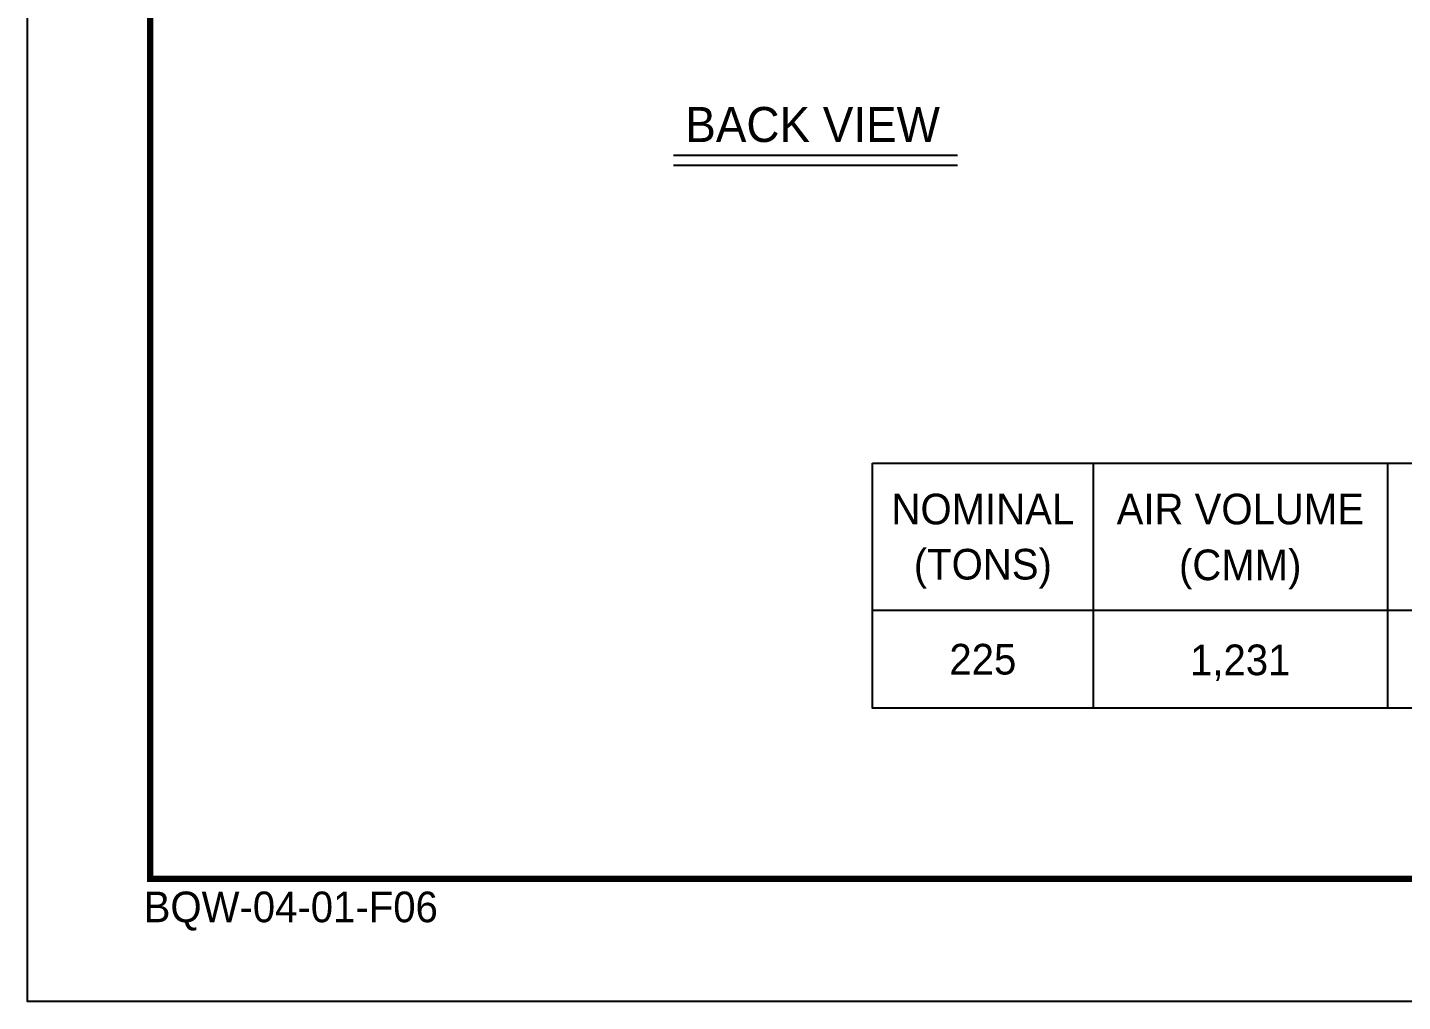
# Model space of a CAD drawing. Header units: millimetres. Extents: x -17070 to 40435, y -291348 to 29674.
# Drawn here: x 11028 to 18879, y 8879 to 14441 of the extents above; entities that cross this region are included whole.
import ezdxf
from ezdxf.enums import TextEntityAlignment as Align

# ---------------------------------------------------------------- set-up
doc = ezdxf.new("R2010")
doc.units = ezdxf.units.MM
for name, color, linetype in [('냉각탑_box', 1, 'Continuous'), ('냉각탑_form', 1, 'Continuous'), ('냉각탑_text', 3, 'Continuous')]:
    doc.layers.add(name, color=color, linetype=linetype)
doc.styles.add('돋움', font='Dotum.ttf')

msp = doc.modelspace()

# ---------------------------------------------------------------- linework, layer by layer
at = {"layer": 'Defpoints'}
msp.add_lwpolyline([(11027.8, 29674.2), (40435, 29674.2), (40435, 8879.1), (11027.8, 8879.1)], close=True, dxfattribs=at)
at = {"layer": '냉각탑_box'}
for p, q in [((14715.4, 13711.8), (16338.7, 13711.8)), ((14715.4, 13653.6), (16338.7, 13653.6)), ((17112.5, 11953.6), (17112.5, 10553.6)), ((18792.5, 11953.6), (18792.5, 10553.6)), ((15852.5, 11113.6), (30902.5, 11113.6))]:
    msp.add_line(p, q, dxfattribs=at)
msp.add_lwpolyline([(15852.5, 11953.6), (30902.5, 11953.6), (30902.5, 10553.6), (15852.5, 10553.6)], close=True, dxfattribs=at)
at = {"layer": '냉각탑_form', "const_width": 35}
msp.add_lwpolyline([(11728, 28974), (11728, 9579.2), (39734.8, 9579.2), (39734.8, 28974)], close=True, dxfattribs=at)

# ---------------------------------------------------------------- texts
at = {"layer": '냉각탑_form', "style": '돋움'}
msp.add_text('BQW-04-01-F06', height=175.043, dxfattribs=at).set_placement((11691.1, 9331.6))
at = {"layer": '냉각탑_text', "style": '돋움'}
for s, height, p in [('BACK VIEW', 199.97, (15510.4, 13886.7)), ('NOMINAL', 175, (16482.5, 11691.1)), ('AIR VOLUME', 175, (17952.5, 11691.1)), ('(TONS)', 175, (16482.5, 11376.1)), ('(CMM)', 175, (17952.1, 11372.3)), ('225', 175, (16482.5, 10833.6)), ('1,231', 175, (17952.1, 10829.8))]:
    msp.add_text(s, height=height, dxfattribs=at).set_placement(p, align=Align.MIDDLE_CENTER)

doc.saveas('drawing.dxf')
